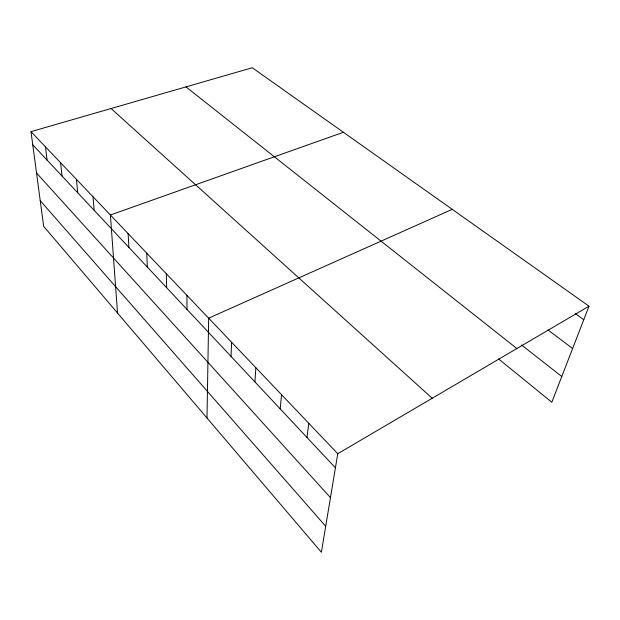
<?xml version="1.0" encoding="UTF-8"?>
<svg xmlns="http://www.w3.org/2000/svg" width="620" height="620" viewBox="0 0 620 620"><rect width="100%" height="100%" fill="white"/><g stroke="black" fill="none" stroke-linecap="round" stroke-linejoin="round"><path stroke-width="0.93" d="M206.995 418.004L208.661 318.176L452.236 209.343M231.035 356.415L231.601 342.263M254.921 381.904L255.858 367.73M280.194 408.875L281.55 394.7M306.978 437.464L308.799 423.305M589 306.187L337.76 453.716L321.385 552.257L43.664 226.331L31 131.649L252.263 67.743L589 306.187L551.831 402.225L498.558 358.91M343.387 132.269L110.391 215.008L117.521 313.007M575.213 313.511L583.769 319.695M547.987 329.941L572.624 348.502M521.621 345.022L561.782 376.518M185.969 86.893L516.879 348.533M111.065 108.523L432.225 398.249M31 131.649L337.76 453.716M32.759 144.785L335.42 467.821M36.534 172.995L330.46 497.635M40.238 200.686L325.702 526.271M45.454 146.832L47.089 160.084M60.574 162.703L62.07 176.072M76.4 179.32L77.748 192.805M92.992 196.734L94.17 210.335M128.123 233.616L128.921 247.427M146.746 253.169L147.32 267.065M166.323 273.722L166.656 287.703M186.93 295.36L187 309.411"/></g></svg>
